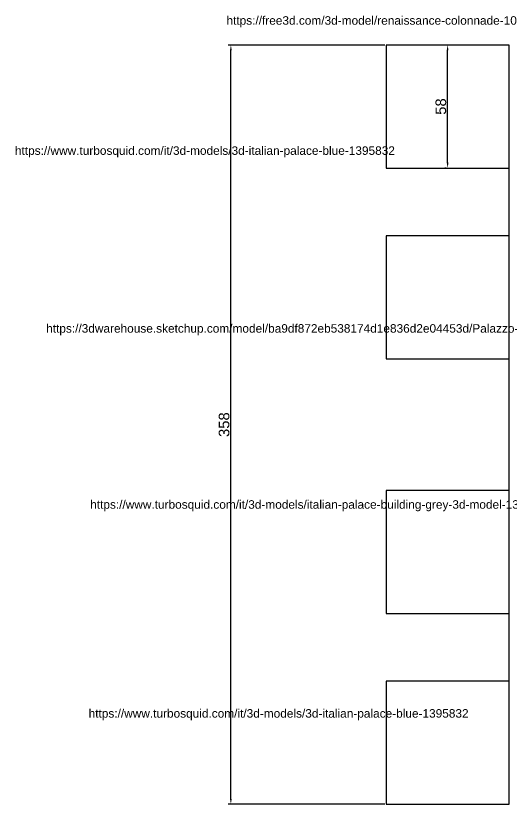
# Model space of a CAD drawing. Header units: millimetres. Extents: x -105 to 786, y -24 to 949.
# Drawn here: x -105.4 to 128.3, y 81.3 to 453.1 of the extents above; entities that cross this region are included whole.
import ezdxf

# ---------------------------------------------------------------- set-up
doc = ezdxf.new("R2010")
doc.units = ezdxf.units.MM
doc.styles.get("Standard").update_dxf_attribs({"font": 'arial.ttf'})
doc.dimstyles.new('ISO-25', dxfattribs={"dimtxt": 5, "dimasz": 2.5, "dimexe": 1.25, "dimexo": 0.625, "dimtad": 1, "dimtxsty": 'Standard', "dimcen": 2.5, "dimadec": 0, "dimazin": 0, "dimtfac": 1, "dimtmove": 0, "dimatfit": 3, "dimfxl": 1, "dimarcsym": 0})

# ---------------------------------------------------------------- blocks, each defined once
blk = doc.blocks.new('*D11')
at = {"color": 0, "lineweight": -2, "transparency": 16777216}
for p, q in [((97.67, 439.28), (97.05, 439.28)), ((98.3, 383.78), (98.3, 436.78)), ((97.67, 381.28), (97.05, 381.28))]:
    blk.add_line(p, q, dxfattribs=at)
at = {"color": 0, "transparency": 16777216}
for points in [[(97.88, 436.78), (98.72, 436.78), (98.3, 439.28)], [(97.88, 383.78), (98.72, 383.78), (98.3, 381.28)]]:
    blk.add_solid(points, dxfattribs=at)
at = {"layer": 'Defpoints', "color": 0, "transparency": 16777216}
for p in [(98.3, 439.28), (98.3, 439.28), (98.3, 381.28)]:
    blk.add_point(p, dxfattribs=at)
at = {"color": 0, "transparency": 16777216, "insert": (95.12, 410.28), "char_height": 5, "attachment_point": 5, "rotation": 90}
blk.add_mtext('58', dxfattribs=at)
blk = doc.blocks.new('*D13')
at = {"color": 0, "lineweight": -2, "transparency": 16777216}
for p, q in [((68.67, 439.28), (-5.18, 439.28)), ((-3.93, 83.78), (-3.93, 436.78)), ((68.67, 81.28), (-5.18, 81.28))]:
    blk.add_line(p, q, dxfattribs=at)
at = {"color": 0, "transparency": 16777216}
for points in [[(-4.34, 436.78), (-3.51, 436.78), (-3.93, 439.28)], [(-4.34, 83.78), (-3.51, 83.78), (-3.93, 81.28)]]:
    blk.add_solid(points, dxfattribs=at)
at = {"layer": 'Defpoints', "color": 0, "transparency": 16777216}
for p in [(-3.93, 439.28), (69.3, 439.28), (69.3, 81.28)]:
    blk.add_point(p, dxfattribs=at)
at = {"color": 0, "transparency": 16777216, "insert": (-7.11, 260.28), "char_height": 5, "attachment_point": 5, "rotation": 90}
blk.add_mtext('358', dxfattribs=at)

msp = doc.modelspace()

# ---------------------------------------------------------------- linework, layer by layer
for p, q in [((127.299, 439.282), (69.299, 439.282)), ((127.299, 81.282), (127.299, 439.282)), ((127.299, 349.282), (69.299, 349.282)), ((127.299, 229.282), (69.299, 229.282)), ((127.299, 139.282), (69.299, 139.282)), ((69.299, 139.282), (69.299, 81.282)), ((69.299, 81.282), (127.299, 81.282))]:
    msp.add_line(p, q)
for points in [[(69.299, 381.282), (127.299, 381.282), (127.299, 439.282), (69.299, 439.282)], [(69.299, 291.282), (127.299, 291.282), (127.299, 349.282), (69.299, 349.282)], [(69.299, 171.282), (127.299, 171.282), (127.299, 229.282), (69.299, 229.282)], [(69.299, 81.282), (127.299, 81.282), (127.299, 139.282), (69.299, 139.282)]]:
    msp.add_lwpolyline(points, close=True)

# ---------------------------------------------------------------- texts
at = {"char_height": 4, "attachment_point": 1}
for s, width, heights, insert in [('https://free3d.com/3d-model/renaissance-colonnade-1009.html', 148.69847, [0], (-6.014, 452.875)), ('https://www.turbosquid.com/it/3d-models/3d-italian-palace-blue-1395832', 132.7236, [0], (-105.767, 391.507)), ('https://3dwarehouse.sketchup.com/model/ba9df872eb538174d1e836d2e04453d/Palazzo-Strozzi', 2.5, [12.127], (-91.043, 307.659)), ('https://www.turbosquid.com/it/3d-models/italian-palace-building-grey-3d-model-1380518', 82.76356, [0], (-70.271, 224.632)), ('https://www.turbosquid.com/it/3d-models/3d-italian-palace-blue-1395832', 132.7236, [0], (-71.01, 126.118))]:
    msp.add_mtext_dynamic_manual_height_columns(s, width=width, gutter_width=12.5, heights=heights, dxfattribs=dict(at, insert=insert))

# ---------------------------------------------------------------- dimensions: what is measured, and where the dimension line sits
for base, p1, p2, picture, middle in [((-3.926, 439.282), (69.299, 81.282), (69.299, 439.282), '*D13', (-7.106, 260.282)), ((98.299, 439.282), (98.299, 381.282), (98.299, 439.282), '*D11', (95.121, 410.282))]:
    dim = msp.add_linear_dim(base=base, p1=p1, p2=p2, angle=90, dimstyle='ISO-25')
    dim.commit()
    dim.dimension.update_dxf_attribs({"geometry": picture, "text_midpoint": middle})

doc.saveas('drawing.dxf')
